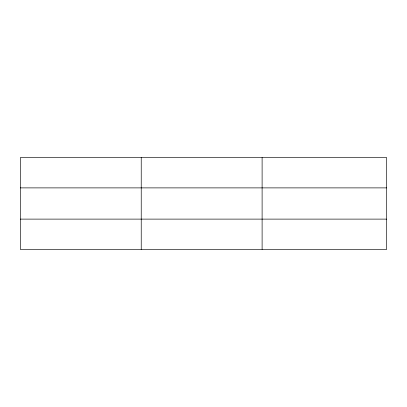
<?xml version="1.0" encoding="UTF-8"?>
<svg xmlns="http://www.w3.org/2000/svg" width="407" height="407" viewBox="0 0 407 407"><rect width="100%" height="100%" fill="white"/><g stroke="black" fill="none" stroke-linecap="round" stroke-linejoin="round"><path stroke-width="0.61" d="M141.229 157.58L141.229 249.42M262.108 157.58L262.108 249.42M386.65 219.114L386.65 249.42L20.35 249.42L20.35 157.58L386.65 157.58L386.65 219.114L20.35 219.114M20.35 187.886L386.65 187.886"/></g></svg>
